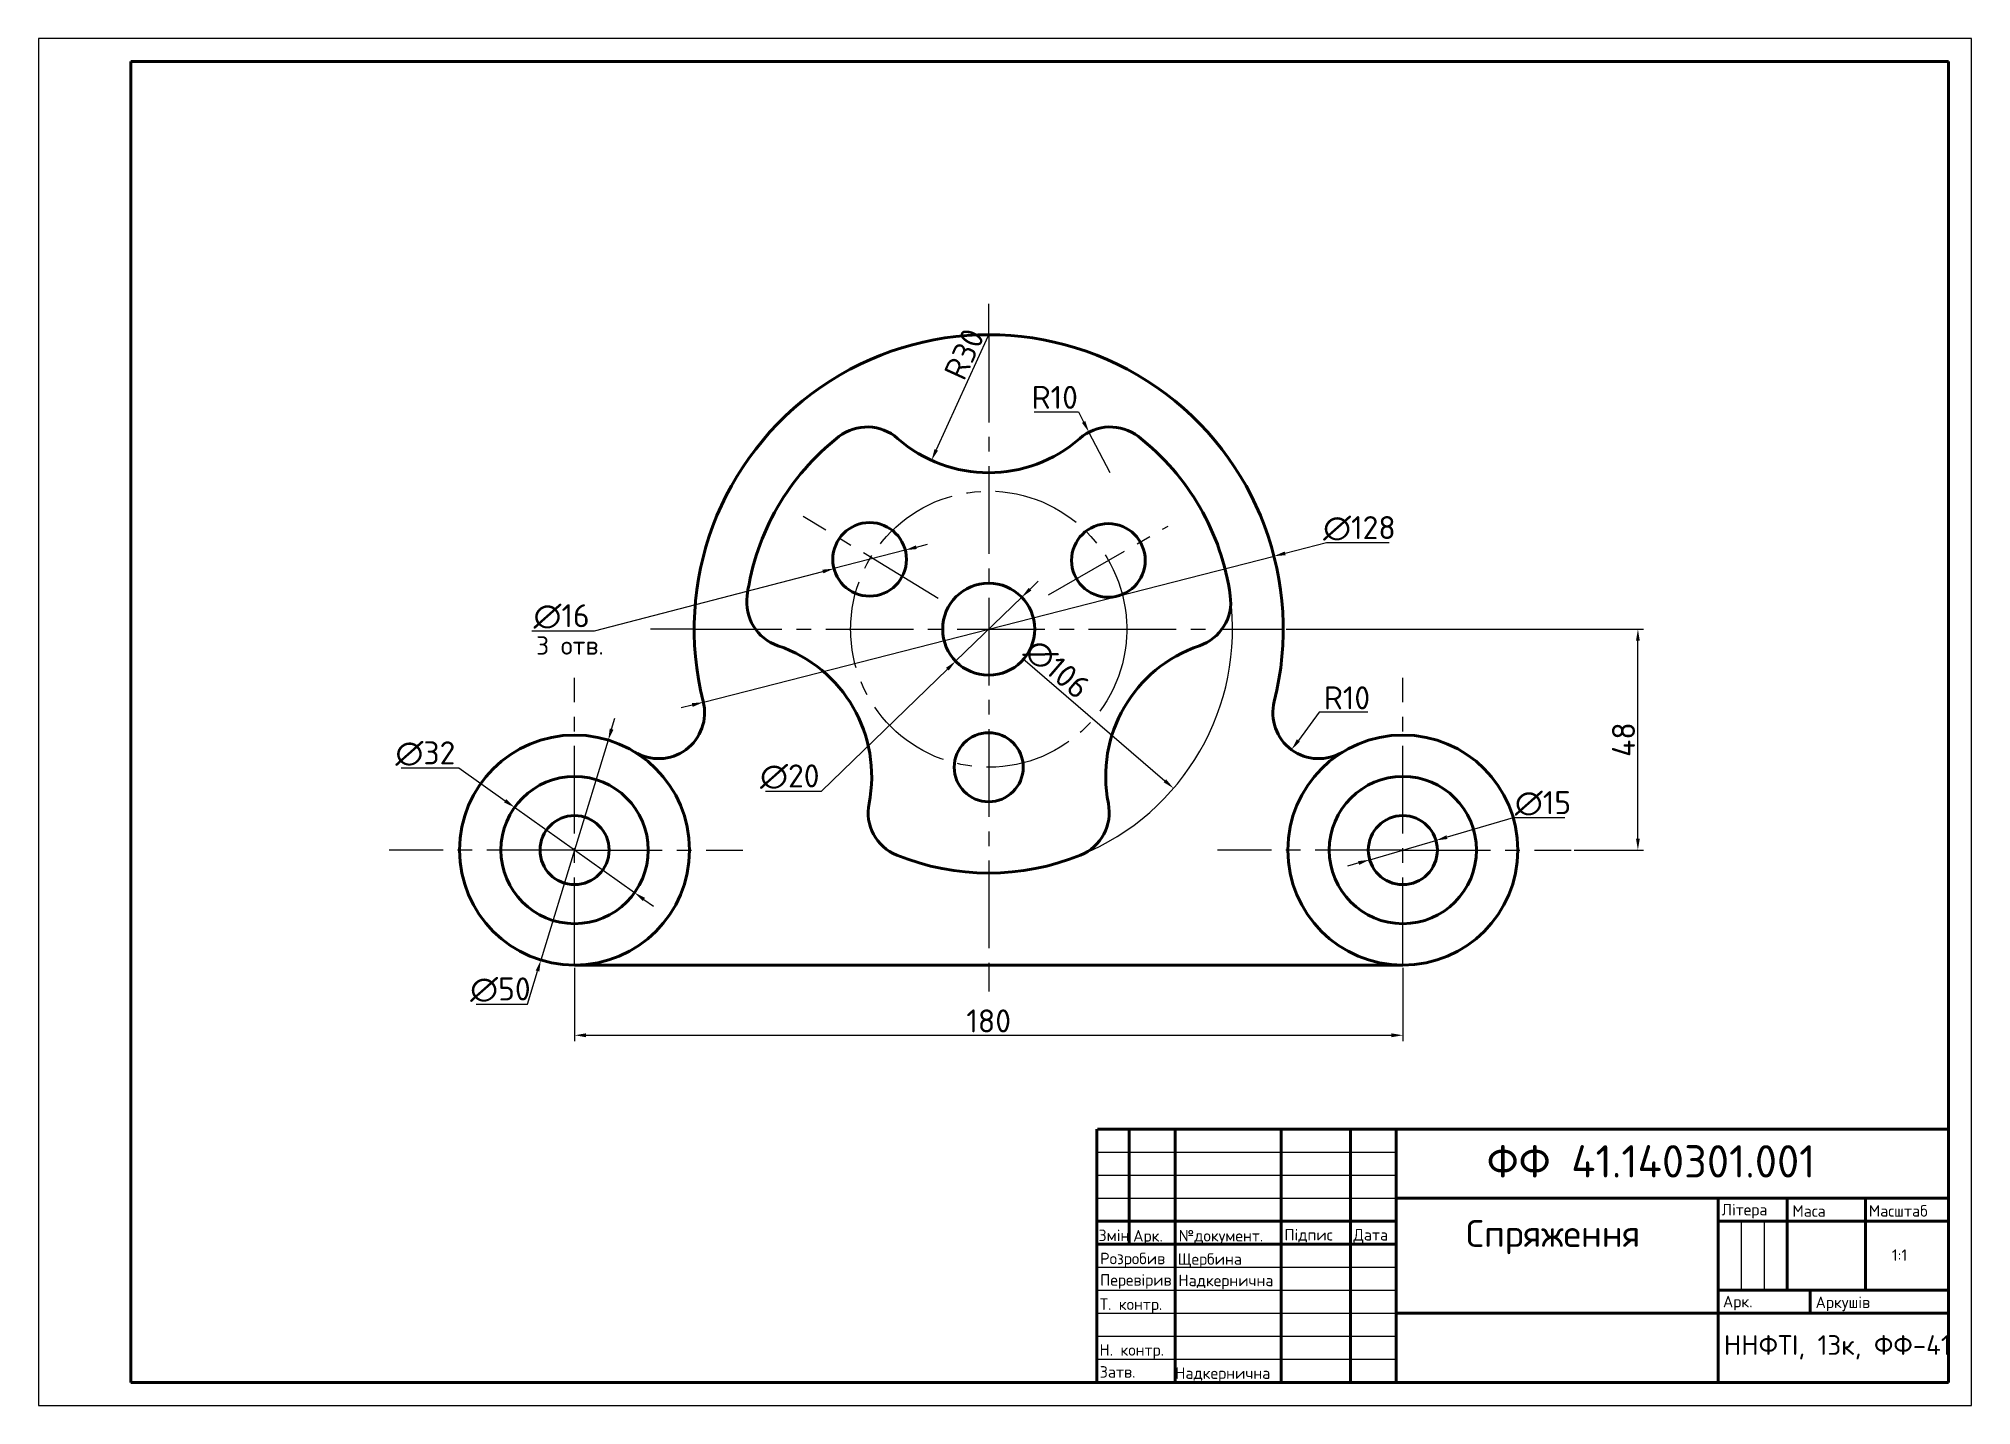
# Model space of a CAD drawing. Header units: millimetres. Extents: x 184 to 604, y 27 to 324.
import ezdxf

# ---------------------------------------------------------------- set-up
doc = ezdxf.new("R2010")
doc.units = ezdxf.units.MM
doc.linetypes.add('CENTER2', pattern=[28.575, 19.05, -3.175, 3.175, -3.175])
for name, color, linetype in [('dim', 171, 'Continuous'), ('dopom', 11, 'Continuous'), ('osi', 51, 'CENTER2'), ('r-text', 45, 'Continuous')]:
    doc.layers.add(name, color=color, linetype=linetype)
for name, color, linetype, lineweight in [('kontyr', 123, 'Continuous', 60), ('r-kontyr', 93, 'Continuous', 60), ('r-tonka', 151, 'Continuous', 25)]:
    doc.layers.add(name, color=color, linetype=linetype, lineweight=lineweight)
doc.styles.add('ДСТУ', font='isocpeur.ttf')
doc.dimstyles.new('Copy of ISO-25', dxfattribs={"dimtxt": 5, "dimasz": 2.5, "dimexe": 1.25, "dimexo": 0.625, "dimtad": 1, "dimtoh": 1, "dimtxsty": 'ДСТУ', "dimcen": 2.5, "dimadec": 0, "dimazin": 0, "dimtfac": 1, "dimtmove": 0, "dimatfit": 3, "dimfxl": 1, "dimarcsym": 0})

# ---------------------------------------------------------------- blocks, each defined once
blk = doc.blocks.new('*D2')
at = {"layer": 'Defpoints', "color": 0, "transparency": 16777216}
for p in [(461.8, 177.19), (455.87, 169.14)]:
    blk.add_point(p, dxfattribs=at)
at = {"layer": 'dim', "color": 0, "lineweight": -2, "transparency": 16777216}
for p, q in [((461.87, 177.29), (457.35, 171.15)), ((472.42, 177.29), (461.87, 177.29))]:
    blk.add_line(p, q, dxfattribs=at)
at = {"layer": 'dim', "color": 0, "transparency": 16777216}
blk.add_solid([(457.02, 171.4), (457.69, 170.9), (455.87, 169.14)], dxfattribs=at)
at = {"layer": 'dim', "color": 0, "transparency": 16777216, "insert": (467.92, 180.41), "char_height": 5, "attachment_point": 5, "style": 'ДСТУ'}
blk.add_mtext('R10', dxfattribs=at)
blk = doc.blocks.new('*D3')
at = {"layer": 'Defpoints', "color": 0, "transparency": 16777216}
for p in [(452.06, 211.19), (328.06, 179.46)]:
    blk.add_point(p, dxfattribs=at)
at = {"layer": 'dim', "color": 0, "lineweight": -2, "transparency": 16777216}
for p, q in [((328.06, 179.46), (452.06, 211.19)), ((463.5, 214.12), (454.48, 211.81)), ((477.12, 214.12), (463.5, 214.12)), ((325.63, 178.84), (323.21, 178.22))]:
    blk.add_line(p, q, dxfattribs=at)
at = {"layer": 'dim', "color": 0, "transparency": 16777216}
for points in [[(454.38, 212.22), (454.59, 211.41), (452.06, 211.19)], [(325.53, 179.25), (325.74, 178.44), (328.06, 179.46)]]:
    blk.add_solid(points, dxfattribs=at)
at = {"layer": 'dim', "color": 0, "transparency": 16777216, "insert": (470.62, 217.24), "char_height": 5, "attachment_point": 5, "style": 'ДСТУ'}
blk.add_mtext('∅128', dxfattribs=at)
blk = doc.blocks.new('*D4')
at = {"layer": 'Defpoints', "color": 0, "transparency": 16777216}
for p in [(307.38, 171.23), (292.74, 123.42)]:
    blk.add_point(p, dxfattribs=at)
at = {"layer": 'dim', "color": 0, "lineweight": -2, "transparency": 16777216}
for p, q in [((308.11, 173.62), (308.84, 176.01)), ((307.38, 171.23), (292.74, 123.42)), ((289.81, 113.86), (292.01, 121.03)), ((278.69, 113.86), (289.81, 113.86))]:
    blk.add_line(p, q, dxfattribs=at)
at = {"layer": 'dim', "color": 0, "transparency": 16777216}
for points in [[(307.71, 173.74), (308.51, 173.5), (307.38, 171.23)], [(291.61, 121.15), (292.4, 120.91), (292.74, 123.42)]]:
    blk.add_solid(points, dxfattribs=at)
at = {"layer": 'dim', "color": 0, "transparency": 16777216, "insert": (283.94, 116.99), "char_height": 5, "attachment_point": 5, "style": 'ДСТУ'}
blk.add_mtext('∅50', dxfattribs=at)
blk = doc.blocks.new('*D5')
at = {"layer": 'Defpoints', "color": 0, "transparency": 16777216}
for p in [(287.01, 156.59), (313.1, 138.06)]:
    blk.add_point(p, dxfattribs=at)
at = {"layer": 'dim', "color": 0, "lineweight": -2, "transparency": 16777216}
for p, q in [((262.39, 165.17), (274.93, 165.17)), ((274.93, 165.17), (284.97, 158.04)), ((313.1, 138.06), (287.01, 156.59)), ((315.14, 136.62), (317.18, 135.17))]:
    blk.add_line(p, q, dxfattribs=at)
at = {"layer": 'dim', "color": 0, "transparency": 16777216}
for points in [[(285.21, 158.38), (284.73, 157.7), (287.01, 156.59)], [(315.38, 136.96), (314.9, 136.28), (313.1, 138.06)]]:
    blk.add_solid(points, dxfattribs=at)
at = {"layer": 'dim', "color": 0, "transparency": 16777216, "insert": (267.64, 168.29), "char_height": 5, "attachment_point": 5, "style": 'ДСТУ'}
blk.add_mtext('∅32', dxfattribs=at)
blk = doc.blocks.new('*D6')
at = {"layer": 'Defpoints', "color": 0, "transparency": 16777216}
for p in [(487.26, 149.43), (472.86, 145.22)]:
    blk.add_point(p, dxfattribs=at)
at = {"layer": 'dim', "color": 0, "lineweight": -2, "transparency": 16777216}
for p, q in [((504.05, 154.35), (489.66, 150.13)), ((515.26, 154.35), (504.05, 154.35)), ((472.86, 145.22), (487.26, 149.43)), ((470.46, 144.52), (468.06, 143.82))]:
    blk.add_line(p, q, dxfattribs=at)
at = {"layer": 'dim', "color": 0, "transparency": 16777216}
for points in [[(489.54, 150.53), (489.77, 149.73), (487.26, 149.43)], [(470.34, 144.92), (470.58, 144.12), (472.86, 145.22)]]:
    blk.add_solid(points, dxfattribs=at)
at = {"layer": 'dim', "color": 0, "transparency": 16777216, "insert": (510.51, 157.47), "char_height": 5, "attachment_point": 5, "style": 'ДСТУ'}
blk.add_mtext('∅15', dxfattribs=at)
blk = doc.blocks.new('*D7')
at = {"layer": 'Defpoints', "color": 0, "transparency": 16777216}
for p in [(397.24, 202.28), (382.87, 188.37)]:
    blk.add_point(p, dxfattribs=at)
at = {"layer": 'dim', "color": 0, "lineweight": -2, "transparency": 16777216}
for p, q in [((397.24, 202.28), (382.87, 188.37)), ((399.04, 204.02), (400.84, 205.76)), ((353.7, 160.15), (381.07, 186.63)), ((341.58, 160.15), (353.7, 160.15))]:
    blk.add_line(p, q, dxfattribs=at)
at = {"layer": 'dim', "color": 0, "transparency": 16777216}
for points in [[(398.75, 204.32), (399.33, 203.72), (397.24, 202.28)], [(380.78, 186.93), (381.36, 186.34), (382.87, 188.37)]]:
    blk.add_solid(points, dxfattribs=at)
at = {"layer": 'dim', "color": 0, "transparency": 16777216, "insert": (346.83, 163.28), "char_height": 5, "attachment_point": 5, "style": 'ДСТУ'}
blk.add_mtext('∅20', dxfattribs=at)
blk = doc.blocks.new('*D1')
at = {"layer": 'Defpoints', "color": 0, "transparency": 16777216}
for p in [(349.89, 229.9), (430.23, 160.75)]:
    blk.add_point(p, dxfattribs=at)
at = {"layer": 'dim', "color": 0, "lineweight": -2, "transparency": 16777216}
blk.add_line((397.47, 188.95), (428.33, 162.39), dxfattribs=at)
at = {"layer": 'dim', "color": 0, "transparency": 16777216}
blk.add_solid([(428.61, 162.7), (428.06, 162.07), (430.23, 160.75)], dxfattribs=at)
at = {"layer": 'dim', "color": 0, "transparency": 16777216, "insert": (404.91, 186.67), "char_height": 5, "attachment_point": 5, "rotation": 319.2844, "style": 'ДСТУ'}
blk.add_mtext('∅106', dxfattribs=at)
blk = doc.blocks.new('*D8')
at = {"layer": 'Defpoints', "color": 0, "transparency": 16777216}
for p in [(411.84, 238.15), (416.45, 229.27)]:
    blk.add_point(p, dxfattribs=at)
at = {"layer": 'dim', "color": 0, "lineweight": -2, "transparency": 16777216}
for p, q in [((399.92, 242.58), (409.54, 242.58)), ((409.54, 242.58), (410.69, 240.37)), ((416.45, 229.27), (411.84, 238.15))]:
    blk.add_line(p, q, dxfattribs=at)
at = {"layer": 'dim', "color": 0, "transparency": 16777216}
blk.add_solid([(411.06, 240.56), (410.32, 240.17), (411.84, 238.15)], dxfattribs=at)
at = {"layer": 'dim', "color": 0, "transparency": 16777216, "insert": (404.42, 245.71), "char_height": 5, "attachment_point": 5, "style": 'ДСТУ'}
blk.add_mtext('R10', dxfattribs=at)
blk = doc.blocks.new('*D9')
at = {"layer": 'Defpoints', "color": 0, "transparency": 16777216}
for p in [(390.06, 259.33), (377.64, 232.02)]:
    blk.add_point(p, dxfattribs=at)
at = {"layer": 'dim', "color": 0, "lineweight": -2, "transparency": 16777216}
blk.add_line((389.89, 258.96), (378.67, 234.29), dxfattribs=at)
at = {"layer": 'dim', "color": 0, "transparency": 16777216}
blk.add_solid([(378.29, 234.47), (379.05, 234.12), (377.64, 232.02)], dxfattribs=at)
at = {"layer": 'dim', "color": 0, "transparency": 16777216, "insert": (384.72, 255.13), "char_height": 5, "attachment_point": 5, "rotation": 65.5434, "style": 'ДСТУ'}
blk.add_mtext('R30', dxfattribs=at)
blk = doc.blocks.new('*D10')
at = {"layer": 'Defpoints', "color": 0, "transparency": 16777216}
for p in [(300.06, 122.33), (480.06, 122.33), (480.06, 107.08)]:
    blk.add_point(p, dxfattribs=at)
at = {"layer": 'dim', "color": 0, "lineweight": -2, "transparency": 16777216}
for p, q in [((300.06, 121.7), (300.06, 105.83)), ((480.06, 121.7), (480.06, 105.83)), ((302.56, 107.08), (477.56, 107.08))]:
    blk.add_line(p, q, dxfattribs=at)
at = {"layer": 'dim', "color": 0, "transparency": 16777216}
for points in [[(302.56, 107.5), (302.56, 106.66), (300.06, 107.08)], [(477.56, 107.5), (477.56, 106.66), (480.06, 107.08)]]:
    blk.add_solid(points, dxfattribs=at)
at = {"layer": 'dim', "color": 0, "transparency": 16777216, "insert": (390.06, 110.2), "char_height": 5, "attachment_point": 5, "style": 'ДСТУ'}
blk.add_mtext('180', dxfattribs=at)
blk = doc.blocks.new('*D11')
at = {"layer": 'Defpoints', "color": 0, "transparency": 16777216}
for p in [(454.06, 195.33), (531.14, 195.33), (516.64, 147.33)]:
    blk.add_point(p, dxfattribs=at)
at = {"layer": 'dim', "color": 0, "lineweight": -2, "transparency": 16777216}
for p, q in [((454.68, 195.33), (532.39, 195.33)), ((531.14, 149.83), (531.14, 192.83)), ((517.27, 147.33), (532.39, 147.33))]:
    blk.add_line(p, q, dxfattribs=at)
at = {"layer": 'dim', "color": 0, "transparency": 16777216}
for points in [[(530.72, 192.83), (531.55, 192.83), (531.14, 195.33)], [(530.72, 149.83), (531.55, 149.83), (531.14, 147.33)]]:
    blk.add_solid(points, dxfattribs=at)
at = {"layer": 'dim', "color": 0, "transparency": 16777216, "insert": (528.01, 171.33), "char_height": 5, "attachment_point": 5, "rotation": 90, "style": 'ДСТУ'}
blk.add_mtext('48', dxfattribs=at)
blk = doc.blocks.new('*D24')
at = {"layer": 'Defpoints', "color": 0, "transparency": 16777216}
for p in [(371.92, 212.51), (356.43, 208.49)]:
    blk.add_point(p, dxfattribs=at)
at = {"layer": 'dim', "color": 0, "lineweight": -2, "transparency": 16777216}
for p, q in [((371.92, 212.51), (356.43, 208.49)), ((374.34, 213.14), (376.76, 213.77)), ((304.37, 194.97), (354.01, 207.86)), ((290.74, 194.97), (304.37, 194.97))]:
    blk.add_line(p, q, dxfattribs=at)
at = {"layer": 'dim', "color": 0, "transparency": 16777216}
for points in [[(374.24, 213.54), (374.45, 212.74), (371.92, 212.51)], [(353.91, 208.26), (354.12, 207.46), (356.43, 208.49)]]:
    blk.add_solid(points, dxfattribs=at)
at = {"layer": 'dim', "color": 0, "transparency": 16777216, "insert": (297.24, 198.1), "char_height": 5, "width": 12.9586, "attachment_point": 5, "style": 'ДСТУ'}
blk.add_mtext(' ∅16 ', dxfattribs=at)

msp = doc.modelspace()

# ---------------------------------------------------------------- linework, layer by layer
for p, q in [((413.601, 86.659), (413.601, 86.659)), ((548.601, 71.659), (548.601, 71.659)), ((413.601, 61.659), (413.601, 61.659)), ((413.601, 61.659), (413.601, 61.659)), ((413.601, 61.659), (413.601, 61.659)), ((413.601, 61.659), (413.601, 61.659)), ((563.601, 51.659), (563.601, 51.659)), ((598.601, 46.659), (598.601, 46.659)), ((430.601, 31.659), (430.601, 31.659)), ((430.601, 31.659), (430.601, 31.659)), ((430.601, 31.659), (430.601, 31.659)), ((430.601, 31.659), (430.601, 31.659)), ((430.601, 31.659), (430.601, 31.659)), ((430.601, 31.659), (430.601, 31.659)), ((430.601, 31.659), (430.601, 31.659))]:
    msp.add_line(p, q)
at = {"layer": 'dopom'}
msp.add_line((412.026, 147.327), (412.53, 147.327), dxfattribs=at)
msp.add_line((412.026, 147.327), (412.53, 147.327), dxfattribs=at)
msp.add_arc((390.058, 195.327), 53, 292.13189, 7.86811, dxfattribs=at)
at = {"layer": 'kontyr'}
msp.add_line((300.058, 122.327), (480.058, 122.327), dxfattribs=at)
for centre, radius in [((364.178, 210.5), 8), ((416.068, 210.276), 8), ((390.058, 195.327), 10), ((300.058, 147.327), 25), ((390.058, 165.327), 7.5), ((480.058, 147.327), 25), ((300.058, 147.327), 16), ((480.058, 147.327), 16), ((300.058, 147.327), 7.5), ((480.058, 147.327), 7.5)]:
    msp.add_circle(centre, radius, dxfattribs=at)
for centre, radius, start, end in [((390.058, 195.327), 64, 345.81069, 194.18931), ((390.058, 195.327), 53, 127.86811, 172.13189), ((363.662, 229.272), 10, 48.70895, 127.86811), ((390.058, 259.327), 30, 228.70895, 311.29105), ((416.453, 229.272), 10, 52.13189, 131.29105), ((390.058, 195.327), 53, 7.86811, 52.13189), ((347.462, 201.213), 10, 172.13189, 251.29105), ((432.653, 201.213), 10, 288.70895, 7.86811), ((334.632, 163.327), 30, 348.70895, 71.29105), ((445.483, 163.327), 30, 108.70895, 191.29105), ((318.315, 177.187), 10, 238.55718, 14.18931), ((461.8, 177.187), 10, 165.81069, 301.44282), ((373.858, 155.495), 10, 168.70895, 247.86811), ((406.257, 155.495), 10, 292.13189, 11.29105), ((390.058, 195.327), 53, 247.86811, 292.13189)]:
    msp.add_arc(centre, radius, start, end, dxfattribs=at)
at = {"layer": 'osi'}
for p, q in [((390.058, 259.327), (390.058, 266.065)), ((390.058, 259.327), (390.058, 122.327)), ((379.101, 201.989), (349.748, 219.838)), ((403.063, 202.801), (429.073, 217.751)), ((326.058, 195.327), (316.566, 195.327)), ((326.058, 195.327), (454.058, 195.327)), ((300.058, 122.327), (300.058, 184.791)), ((480.058, 122.327), (480.058, 184.791)), ((300.058, 147.327), (259.784, 147.327)), ((300.058, 122.327), (300.058, 147.327)), ((300.058, 147.327), (336.641, 147.327)), ((480.058, 147.327), (439.784, 147.327)), ((480.058, 122.327), (480.058, 147.327)), ((480.058, 147.327), (516.641, 147.327)), ((390.058, 122.327), (390.058, 116.605))]:
    msp.add_line(p, q, dxfattribs=at)
msp.add_circle((390.058, 195.327), 30, dxfattribs=at)
at = {"layer": 'r-kontyr'}
for p, q in [((598.601, 318.659), (203.601, 318.659)), ((203.601, 318.659), (203.601, 31.659)), ((598.601, 31.659), (598.601, 318.659)), ((413.587, 86.665), (413.587, 31.665)), ((598.687, 86.659), (413.687, 86.659)), ((420.601, 86.659), (420.601, 61.659)), ((430.601, 86.659), (430.601, 31.659)), ((453.601, 86.659), (453.601, 31.659)), ((468.687, 86.659), (468.687, 31.659)), ((478.601, 86.659), (478.601, 31.659)), ((478.601, 71.659), (598.601, 71.659)), ((548.601, 46.659), (548.601, 71.659)), ((563.601, 71.659), (563.601, 51.659)), ((580.601, 71.659), (580.601, 51.659)), ((413.601, 66.659), (478.601, 66.659)), ((548.601, 66.659), (598.601, 66.659)), ((478.601, 61.659), (413.601, 61.659)), ((598.601, 51.659), (548.601, 51.659)), ((568.601, 46.659), (568.601, 51.659)), ((598.601, 46.659), (478.601, 46.659)), ((548.601, 46.659), (548.601, 31.659)), ((203.601, 31.659), (598.601, 31.659))]:
    msp.add_line(p, q, dxfattribs=at)
at = {"layer": 'r-tonka'}
for p, q in [((603.601, 323.659), (183.601, 323.659)), ((183.601, 323.659), (183.601, 26.659)), ((603.601, 26.659), (603.601, 323.659)), ((413.687, 81.659), (478.687, 81.659)), ((473.21, 81.659), (473.21, 81.659)), ((413.562, 76.66), (478.562, 76.66)), ((413.595, 71.661), (478.595, 71.661)), ((553.601, 66.659), (553.601, 51.659)), ((558.601, 66.659), (558.601, 51.659)), ((413.588, 56.66), (478.588, 56.66)), ((413.594, 51.66), (478.594, 51.66)), ((413.6, 46.661), (478.6, 46.661)), ((413.607, 41.661), (478.607, 41.661)), ((413.562, 36.66), (478.562, 36.66)), ((183.601, 26.659), (603.601, 26.659))]:
    msp.add_line(p, q, dxfattribs=at)

# ---------------------------------------------------------------- texts
at = {"layer": 'r-text', "attachment_point": 1, "style": 'ДСТУ'}
for s, width, gutter_width, heights, insert, char_height in [('{\\H1.6x;3 отв.}', 15.82387, 12.5, [0], (291.722, 193.791), 2.5), ('\\pxt4;ФФ 41.140301.001', 117.06978, 35.187, [12.119], (498.292, 83.202), 7.03743), ('Літера', 10, 12.5, [0], (549.321, 70.438), 2.5), ('Маса', 10, 12.5, [0], (564.714, 70.137), 2.5), ('Масштаб', 10, 12.5, [0], (581.325, 70.165), 2.5), ('Змін', 10, 25, [0], (413.927, 64.848), 2.5), ('Арк.', 10, 12.5, [0], (421.45, 64.748), 2.5), ('\\pxi-3,l4,t4;№документ.', 22.4284, 12.5, [0], (428.858, 64.771), 2.5), ('Підпис', 10, 12.5, [0], (454.321, 64.974), 2.5), ('Спряження', 64.23822, 29.159, [0], (493.796, 66.917), 5.8317), ('Розробив', 12.31071, 12.5, [0], (414.276, 59.821), 2.5), ('Щербина', 23.71973, 12.5, [0], (431.151, 59.707), 2.5), ('1:1', 12.36407, 12.5, [0], (586.339, 60.553), 2.5), ('Перевірив', 10, 12.5, [0], (414.276, 55.159), 2.5), ('Надкернична', 22.31664, 12.5, [0], (431.285, 55.05), 2.5), ('Арк.', 10, 12.5, [0], (549.617, 50.466), 2.5), ('Т. контр.', 14.47953, 12.5, [0], (414.218, 49.895), 2.5), ('Аркушів', 10, 12.5, [0], (569.747, 50.301), 2.5), ('Н. контр.', 14.84177, 12.5, [0], (414.137, 39.952), 2.5), ('ННФТІ, 13к, ФФ-41', 55.43889, 21.367, [0], (549.809, 41.903), 4.27338), ('Затв.', 10, 12.5, [0], (414.2, 35.173), 2.5), ('Надкернична', 22.31664, 12.5, [0], (430.601, 34.909), 2.5)]:
    msp.add_mtext_dynamic_manual_height_columns(s, width=width, gutter_width=gutter_width, heights=heights, dxfattribs=dict(at, insert=insert, char_height=char_height))
at = {"layer": 'r-text', "insert": (469.328, 64.974), "char_height": 2.5, "attachment_point": 1, "style": 'ДСТУ'}
msp.add_mtext('Дата', dxfattribs=at)

# ---------------------------------------------------------------- dimensions: what is measured, and where the dimension line sits
at = {"layer": 'dim'}
for center, mpoint, picture, middle in [((390.058, 259.327), (377.638, 232.018), '*D9', (387.562, 253.84)), ((461.8, 177.187), (455.87, 169.136), '*D2', (467.916, 177.288))]:
    dim = msp.add_radius_dim(center=center, mpoint=mpoint, dimstyle='Copy of ISO-25', override={"dimtxsty": 'ДСТУ'}, dxfattribs=at)
    dim.commit()
    dim.dimension.update_dxf_attribs({"geometry": picture, "text_midpoint": middle, "dimtype": 164})
dim = msp.add_radius_dim(center=(416.453, 229.272), mpoint=(411.844, 238.147), dimstyle='Copy of ISO-25', override={"dimtxsty": 'ДСТУ'}, dxfattribs=at)
dim.commit()
dim.dimension.update_dxf_attribs({"geometry": '*D8', "text_midpoint": (404.415, 245.709)})
for p1, p2, picture, middle in [((349.886, 229.899), (430.229, 160.755), '*D1', (402.867, 184.303)), ((328.055, 179.462), (452.06, 211.192), '*D3', (463.498, 214.119)), ((397.244, 202.28), (382.871, 188.373), '*D7', (346.829, 160.154)), ((472.859, 145.221), (487.256, 149.433), '*D6', (510.51, 154.346))]:
    dim = msp.add_diameter_dim_2p(p1=p1, p2=p2, dimstyle='Copy of ISO-25', override={"dimtxsty": 'ДСТУ'}, dxfattribs=at)
    dim.commit()
    dim.dimension.update_dxf_attribs({"geometry": picture, "text_midpoint": middle, "dimtype": 163})
dim = msp.add_diameter_dim_2p(p1=(371.921, 212.511), p2=(356.434, 208.49), text=' <> ', dimstyle='Copy of ISO-25', dxfattribs=at)
dim.commit()
dim.dimension.update_dxf_attribs({"geometry": '*D24', "text_midpoint": (304.37, 194.973), "dimtype": 163})
dim = msp.add_linear_dim(base=(531.135, 195.327), p1=(516.641, 147.327), p2=(454.058, 195.327), angle=90, dimstyle='Copy of ISO-25', override={"dimtxsty": 'ДСТУ'}, dxfattribs=at)
dim.commit()
dim.dimension.update_dxf_attribs({"geometry": '*D11', "text_midpoint": (528.01, 171.327)})
dim = msp.add_diameter_dim_2p(p1=(307.377, 171.231), p2=(292.738, 123.422), dimstyle='Copy of ISO-25', dxfattribs=at)
dim.commit()
dim.dimension.update_dxf_attribs({"geometry": '*D4', "text_midpoint": (283.935, 116.985)})
dim = msp.add_diameter_dim_2p(p1=(313.104, 138.065), p2=(287.011, 156.589), dimstyle='Copy of ISO-25', dxfattribs=at)
dim.commit()
dim.dimension.update_dxf_attribs({"geometry": '*D5', "text_midpoint": (267.638, 165.166), "dimtype": 163})
dim = msp.add_linear_dim(base=(480.058, 107.08), p1=(300.058, 122.327), p2=(480.058, 122.327), dimstyle='Copy of ISO-25', override={"dimtxsty": 'ДСТУ'}, dxfattribs=at)
dim.commit()
dim.dimension.update_dxf_attribs({"geometry": '*D10', "text_midpoint": (390.058, 110.205)})

doc.saveas('drawing.dxf')
